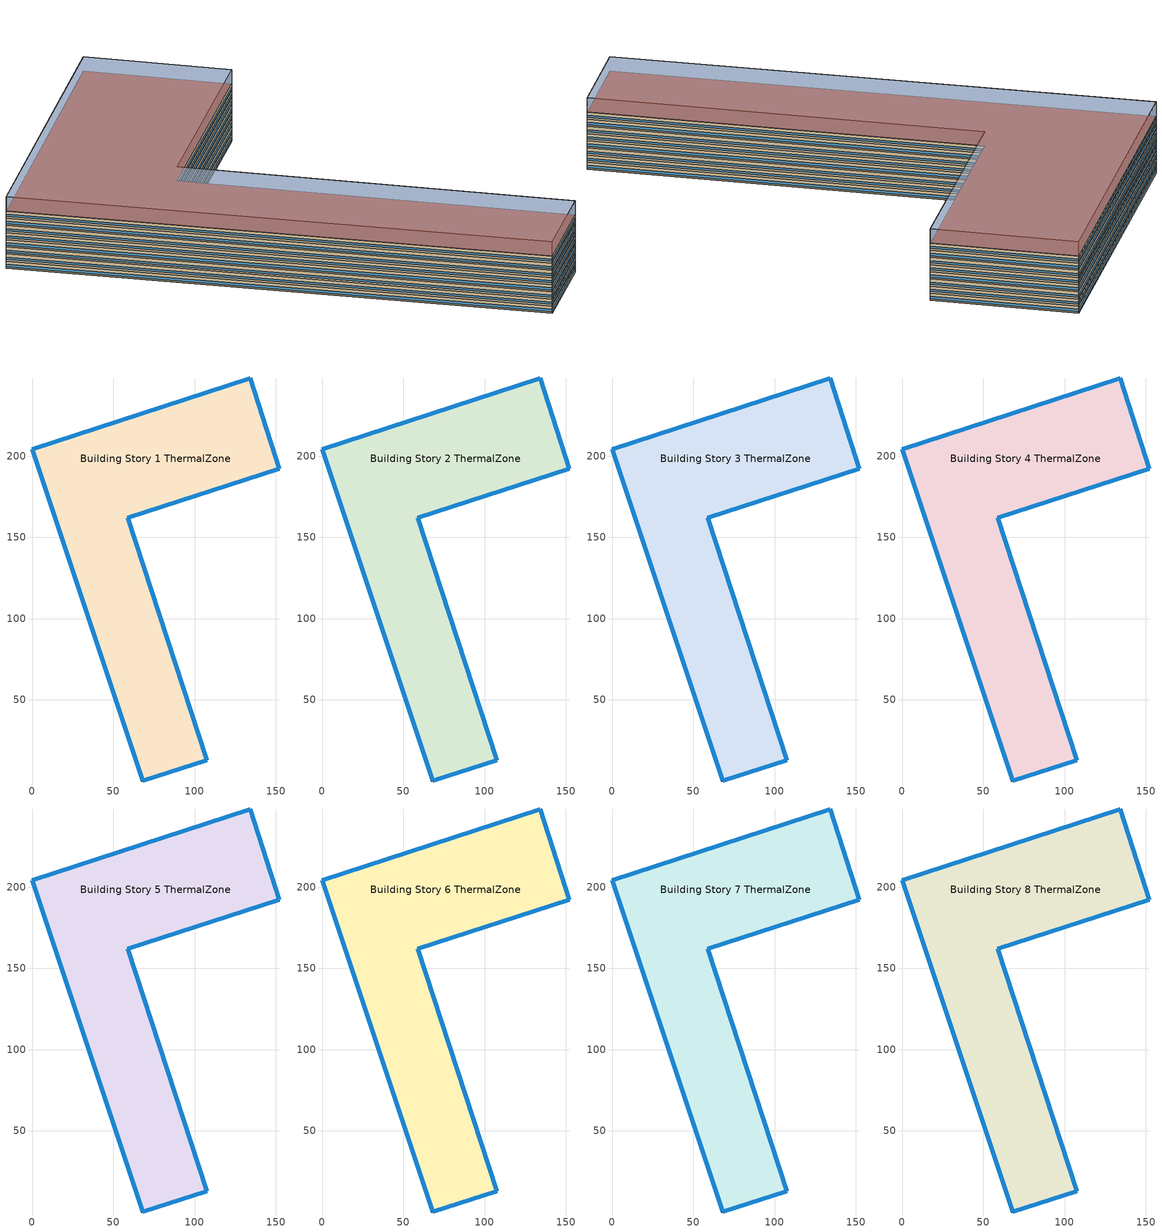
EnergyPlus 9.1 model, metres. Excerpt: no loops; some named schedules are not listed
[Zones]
Building Story 1 ThermalZone
 floor ground (Typical Insulated Carpeted 8in Slab Floor): 67.97,0 0,204.25 134.29,248.23 152.15,192.3 58.91,162.21 107.41,12.92 z0
 wall outside (Typical Insulated Exterior Mass Wall R-12.5): 0,204.25 67.97,0 107.41,12.92 58.91,162.21 152.15,192.3 134.29,248.23 0,204.25 z0:3
 window (U 0.48 SHGC 0.40 Dbl Ref-D Clr 6mm/13mm): 0.01,204.22 67.96,0.02 / 134.26,248.22 0.02,204.26 / 152.14,192.33 134.29,248.21 / 58.93,162.22 152.12,192.3 / 107.4,12.94 58.92,162.18 / 68,0.01 107.38,12.91 z0.76:1.66
 ceiling adiabatic (Typical IEAD Roof R-31.25): 107.41,12.92 58.91,162.21 152.15,192.3 134.29,248.23 0,204.25 67.97,0 z3
Building Story 2 ThermalZone
 floor adiabatic (LargeHotel Interior Floor): 67.97,0 0,204.25 134.29,248.23 152.15,192.3 58.91,162.21 107.41,12.92 z3
 wall outside (Typical Insulated Exterior Mass Wall R-12.5): 0,204.25 67.97,0 107.41,12.92 58.91,162.21 152.15,192.3 134.29,248.23 0,204.25 z3:6
 window (U 0.48 SHGC 0.40 Dbl Ref-D Clr 6mm/13mm): 0.01,204.22 67.96,0.02 / 134.26,248.22 0.02,204.26 / 152.14,192.33 134.29,248.21 / 58.93,162.22 152.12,192.3 / 107.4,12.94 58.92,162.18 / 68,0.01 107.38,12.91 z3.76:4.66
 ceiling adiabatic (Typical IEAD Roof R-31.25): 107.41,12.92 58.91,162.21 152.15,192.3 134.29,248.23 0,204.25 67.97,0 z6
Building Story 3 ThermalZone
 floor adiabatic (LargeHotel Interior Floor): 67.97,0 0,204.25 134.29,248.23 152.15,192.3 58.91,162.21 107.41,12.92 z6
 wall outside (Typical Insulated Exterior Mass Wall R-12.5): 0,204.25 67.97,0 107.41,12.92 58.91,162.21 152.15,192.3 134.29,248.23 0,204.25 z6:9
 window (U 0.48 SHGC 0.40 Dbl Ref-D Clr 6mm/13mm): 0.01,204.22 67.96,0.02 / 134.26,248.22 0.02,204.26 / 152.14,192.33 134.29,248.21 / 58.93,162.22 152.12,192.3 / 107.4,12.94 58.92,162.18 / 68,0.01 107.38,12.91 z6.76:7.66
 roof outside (Typical IEAD Roof R-31.25): 107.41,12.92 58.91,162.21 152.15,192.3 134.29,248.23 0,204.25 67.97,0 z9
Building Story 4 ThermalZone
 floor adiabatic (LargeHotel Interior Floor): 67.97,0 0,204.25 134.29,248.23 152.15,192.3 58.91,162.21 107.41,12.92 z9
 wall outside (Typical Insulated Exterior Mass Wall R-12.5): 0,204.25 67.97,0 107.41,12.92 58.91,162.21 152.15,192.3 134.29,248.23 0,204.25 z9:12
 window (U 0.48 SHGC 0.40 Dbl Ref-D Clr 6mm/13mm): 0.01,204.22 67.96,0.02 / 134.26,248.22 0.02,204.26 / 152.14,192.33 134.29,248.21 / 58.93,162.22 152.12,192.3 / 107.4,12.94 58.92,162.18 / 68,0.01 107.38,12.91 z9.76:10.66
 ceiling adiabatic (LargeHotel Interior Ceiling): 107.41,12.92 58.91,162.21 152.15,192.3 134.29,248.23 0,204.25 67.97,0 z12
Building Story 5 ThermalZone
 floor adiabatic (Typical Insulated Carpeted 8in Slab Floor): 67.97,0 0,204.25 134.29,248.23 152.15,192.3 58.91,162.21 107.41,12.92 z12
 wall outside (Typical Insulated Exterior Mass Wall R-12.5): 0,204.25 67.97,0 107.41,12.92 58.91,162.21 152.15,192.3 134.29,248.23 0,204.25 z12:15
 window (U 0.48 SHGC 0.40 Dbl Ref-D Clr 6mm/13mm): 0.01,204.22 67.96,0.02 / 134.26,248.22 0.02,204.26 / 152.14,192.33 134.29,248.21 / 58.93,162.22 152.12,192.3 / 107.4,12.94 58.92,162.18 / 68,0.01 107.38,12.91 z12.76:13.66
 ceiling adiabatic (Typical IEAD Roof R-31.25): 107.41,12.92 58.91,162.21 152.15,192.3 134.29,248.23 0,204.25 67.97,0 z15
Building Story 6 ThermalZone
 floor adiabatic (LargeHotel Interior Floor): 67.97,0 0,204.25 134.29,248.23 152.15,192.3 58.91,162.21 107.41,12.92 z15
 wall outside (Typical Insulated Exterior Mass Wall R-12.5): 0,204.25 67.97,0 107.41,12.92 58.91,162.21 152.15,192.3 134.29,248.23 0,204.25 z15:18
 window (U 0.48 SHGC 0.40 Dbl Ref-D Clr 6mm/13mm): 0.01,204.22 67.96,0.02 / 134.26,248.22 0.02,204.26 / 152.14,192.33 134.29,248.21 / 58.93,162.22 152.12,192.3 / 107.4,12.94 58.92,162.18 / 68,0.01 107.38,12.91 z15.76:16.66
 roof outside (Typical IEAD Roof R-31.25): 107.41,12.92 58.91,162.21 152.15,192.3 134.29,248.23 0,204.25 67.97,0 z18
Building Story 7 ThermalZone
 floor adiabatic (Typical Insulated Carpeted 8in Slab Floor): 67.97,0 0,204.25 134.29,248.23 152.15,192.3 58.91,162.21 107.41,12.92 z18
 wall outside (Typical Insulated Exterior Mass Wall R-12.5): 0,204.25 67.97,0 107.41,12.92 58.91,162.21 152.15,192.3 134.29,248.23 0,204.25 z18:21
 window (U 0.48 SHGC 0.40 Dbl Ref-D Clr 6mm/13mm): 0.01,204.22 67.96,0.02 / 134.26,248.22 0.02,204.26 / 152.14,192.33 134.29,248.21 / 58.93,162.22 152.12,192.3 / 107.4,12.94 58.92,162.18 / 68,0.01 107.38,12.91 z18.76:19.66
 ceiling adiabatic (Typical IEAD Roof R-31.25): 107.41,12.92 58.91,162.21 152.15,192.3 134.29,248.23 0,204.25 67.97,0 z21
Building Story 8 ThermalZone
 floor adiabatic (LargeHotel Interior Floor): 67.97,0 0,204.25 134.29,248.23 152.15,192.3 58.91,162.21 107.41,12.92 z21
 wall outside (Typical Insulated Exterior Mass Wall R-12.5): 0,204.25 67.97,0 107.41,12.92 58.91,162.21 152.15,192.3 134.29,248.23 0,204.25 z21:24
 window (U 0.48 SHGC 0.40 Dbl Ref-D Clr 6mm/13mm): 0.01,204.22 67.96,0.02 / 134.26,248.22 0.02,204.26 / 152.14,192.33 134.29,248.21 / 58.93,162.22 152.12,192.3 / 107.4,12.94 58.92,162.18 / 68,0.01 107.38,12.91 z21.76:22.66
 roof outside (Typical IEAD Roof R-31.25): 107.41,12.92 58.91,162.21 152.15,192.3 134.29,248.23 0,204.25 67.97,0 z24
shading: 152.15,192.3 134.29,248.23 / 134.29,248.23 0,204.25 / 0,204.25 67.97,0 / 67.97,0 107.41,12.92 / 107.41,12.92 58.91,162.21 / 58.91,162.21 152.15,192.3 z0:3; 0,204.25 67.97,0 / 67.97,0 107.41,12.92 / 107.41,12.92 58.91,162.21 / 58.91,162.21 152.15,192.3 / 152.15,192.3 134.29,248.23 / 134.29,248.23 0,204.25 z0:18; 134.29,248.23 0,204.25 / 152.15,192.3 134.29,248.23 / 58.91,162.21 152.15,192.3 / 67.97,0 107.41,12.92 / 107.41,12.92 58.91,162.21 / 0,204.25 67.97,0 / 67.97,0 107.41,12.92 / 107.41,12.92 58.91,162.21 / 58.91,162.21 152.15,192.3 / 152.15,192.3 134.29,248.23 / 134.29,248.23 0,204.25 / 0,204.25 67.97,0 z0:9; 0,204.25 67.97,0 / 67.97,0 107.41,12.92 / 107.41,12.92 58.91,162.21 / 58.91,162.21 152.15,192.3 / 152.15,192.3 134.29,248.23 / 134.29,248.23 0,204.25 z0:30; 67.97,0 0,204.25 134.29,248.23 152.15,192.3 58.91,162.21 107.41,12.92 z0; 107.41,12.92 58.91,162.21 152.15,192.3 134.29,248.23 0,204.25 67.97,0 z3; 67.97,0 0,204.25 134.29,248.23 152.15,192.3 58.91,162.21 107.41,12.92 z0; 107.41,12.92 58.91,162.21 152.15,192.3 134.29,248.23 0,204.25 67.97,0 z18; 67.97,0 0,204.25 134.29,248.23 152.15,192.3 58.91,162.21 107.41,12.92 z0; 107.41,12.92 58.91,162.21 152.15,192.3 134.29,248.23 0,204.25 67.97,0 z9; 67.97,0 0,204.25 134.29,248.23 152.15,192.3 58.91,162.21 107.41,12.92 z0; 107.41,12.92 58.91,162.21 152.15,192.3 134.29,248.23 0,204.25 67.97,0 z9; 67.97,0 0,204.25 134.29,248.23 152.15,192.3 58.91,162.21 107.41,12.92 z0; 107.41,12.92 58.91,162.21 152.15,192.3 134.29,248.23 0,204.25 67.97,0 z30
[Building]
Mixed use 2: Terrain=City
[Site:Location]
Buffalo Niagara Intl Ap_NY_USA: Latitude {deg}=42.8177; Longitude {deg}=-78.8525; Time Zone {hr}=-5; Elevation {m}=215
[Site:GroundTemperature:BuildingSurface]
20.14, 20.06, 20.11, 20.22, 20.33, 20.46, 20.58, 20.63, 20.64, 20.54, 20.44, 20.26
[Site:WaterMainsTemperature]
Calculation Method=Correlation; Annual Average Outdoor Air Temperature {C}=8.96667; Maximum Difference In Monthly Average Outdoor Air Temperatures {deltaC}=26.2
[SizingPeriod:DesignDay] Day of Month=21; Dry-Bulb Temperature Range Modifier Type=DefaultMultipliers; Humidity Condition Type=Wetbulb; Barometric Pressure {Pa}=98769; Rain Indicator=No; Snow Indicator=No; Daylight Saving Time Indicator=No
Name | Month | Day Type | Maximum Dry-Bulb Temperature {C} | Daily Dry-Bulb Temperature Range {deltaC} | Wetbulb or DewPoint at Maximum Dry-Bulb {C} | Wind Speed {m/s} | Wind Direction {deg} | Solar Model Indicator | ASHRAE Clear Sky Optical Depth for Beam Irradiance (taub) | ASHRAE Clear Sky Optical Depth for Diffuse Irradiance (taud) | Sky Clearness
Buffalo Niagara Intl Ap Ann Clg .4% Condns DB=>MWB 1 | 7 | SummerDesignDay | 30.3 | 9.3 | 21.8 | 5.7 | 240 | ASHRAETau | 0.462 | 2.001
Buffalo Niagara Intl Ap Ann Clg .4% Condns WB=>MDB 1 | 7 | SummerDesignDay | 27.8 | 9.3 | 23.8 | 5.7 | 240 | ASHRAETau | 0.462 | 2.001
Buffalo Niagara Intl Ap Ann Htg 99.6% Condns DB 1 | 1 | WinterDesignDay | -16.3 | 0 | -16.3 | 5.1 | 270 | ASHRAEClearSky |  |  | 0
[Material] Thermal Absorptance=0.9
Name | Roughness | Thickness {m} | Conductivity {W/m-K} | Density {kg/m3} | Specific Heat {J/kg-K} | Solar Absorptance | Visible Absorptance
1/2IN Gypsum | Smooth | 0.0127 | 0.16 | 784.9 | 830 | 0.4 | 0.4
100mm Normalweight concrete floor | MediumRough | 0.1016 | 2.31045 | 2322 | 832.557 | 0 | 0
1IN Stucco | Smooth | 0.0253 | 0.6918 | 1858 | 837 | 0.7 | 0.92
8 in. Normalweight Concrete Floor | MediumRough | 0.2032 | 2.31 | 2322 | 832 | 0.7 | 0.7
8IN CONCRETE HW RefBldg | Rough | 0.2032 | 1.311 | 2240 | 836.8 | 0.7 | 0.7
Metal Roof Surface | Smooth | 0.0008 | 45.28 | 7824 | 500 | 0.7 | 0.7
Roof Membrane | VeryRough | 0.0095 | 0.16 | 1121.29 | 1460 | 0.7 | 0.7
Std Wood 6inch 1; Std Wood 6inch 2 | MediumSmooth | 0.15 | 0.12 | 540 | 1210 | 0.7 | 0.7
[Material:NoMass] Roughness=Smooth; Thermal Absorptance=0.9; Solar Absorptance=0.7
Name | Thermal Resistance {m2-K/W} | Visible Absorptance
CP02 CARPET PAD; Typical Carpet Pad | 0.21648 | 0.8
Nonres_Floor_Insulation | 2.88292 | 0.7
Typical Insulation R-10.11 | 1.78074 | 0.7
Typical Insulation R-30.13 | 5.30668 | 0.7
[WindowMaterial:Gas]
AIR 13MM: Gas Type=Air; Thickness {m}=0.0127
[WindowMaterial:Glazing] Optical Data Type=SpectralAverage; Thickness {m}=0.006; Infrared Transmittance at Normal Incidence=0; Front Side Infrared Hemispherical Emissivity=0.84; Conductivity {W/m-K}=0.9; Dirt Correction Factor for Solar and Visible Transmittance=1; Solar Diffusing=No
Name | Solar Transmittance at Normal Incidence | Front Side Solar Reflectance at Normal Incidence | Back Side Solar Reflectance at Normal Incidence | Visible Transmittance at Normal Incidence | Front Side Visible Reflectance at Normal Incidence | Back Side Visible Reflectance at Normal Incidence | Back Side Infrared Hemispherical Emissivity
CLEAR 6MM | 0.775 | 0.071 | 0.071 | 0.881 | 0.08 | 0.08 | 0.84
REF D CLEAR 6MM | 0.429 | 0.308 | 0.379 | 0.334 | 0.453 | 0.505 | 0.82
[Construction]
InteriorFurnishings 1: Std Wood 6inch 1
InteriorFurnishings 2: Std Wood 6inch 2
LargeHotel Interior Ceiling: CP02 CARPET PAD, 100mm Normalweight concrete floor, Nonres_Floor_Insulation
LargeHotel Interior Floor: Nonres_Floor_Insulation, 100mm Normalweight concrete floor, CP02 CARPET PAD
Typical IEAD Roof R-31.25: Roof Membrane, Typical Insulation R-30.13, Metal Roof Surface
Typical Insulated Carpeted 8in Slab Floor: 8 in. Normalweight Concrete Floor, Typical Carpet Pad
Typical Insulated Exterior Mass Wall R-12.5: 1IN Stucco, 8IN CONCRETE HW RefBldg, Typical Insulation R-10.11, 1/2IN Gypsum
U 0.48 SHGC 0.40 Dbl Ref-D Clr 6mm/13mm: REF D CLEAR 6MM, AIR 13MM, CLEAR 6MM
[Zone]
Building Story 1 ThermalZone; Building Story 2 ThermalZone; Building Story 3 ThermalZone; Building Story 4 ThermalZone; Building Story 5 ThermalZone; Building Story 6 ThermalZone; Building Story 7 ThermalZone; Building Story 8 ThermalZone
[InternalMass]
Name | Construction | Zone | Surface Area {m2}
Building Story 1 Space Mass | InteriorFurnishings 2 | Building Story 1 ThermalZone | 29675.8
Building Story 2 Space Mass | InteriorFurnishings 2 | Building Story 2 ThermalZone | 29675.8
Building Story 3 Space Mass | InteriorFurnishings 2 | Building Story 3 ThermalZone | 29675.8
Building Story 4 Space Mass | InteriorFurnishings 2 | Building Story 4 ThermalZone | 29675.8
Building Story 5 Space Mass | InteriorFurnishings 2 | Building Story 5 ThermalZone | 29675.8
Building Story 6 Space Mass | InteriorFurnishings 2 | Building Story 6 ThermalZone | 29675.8
Building Story 7 Space Mass | InteriorFurnishings 2 | Building Story 7 ThermalZone | 29675.8
Building Story 8 Space Mass | InteriorFurnishings 2 | Building Story 8 ThermalZone | 29675.8
Building Story 1 Space Office WholeBuilding - Md Office A  - Story Ground Mass; Building Story 1 Space Office WholeBuilding - Md Office C  - Story Ground Mass | InteriorFurnishings 1 | Building Story 1 ThermalZone | 2143.52
Building Story 1 Space Office WholeBuilding - Md Office A end_a - Story Ground Mass; Building Story 1 Space Office WholeBuilding - Md Office A end_b - Story Ground Mass; Building Story 1 Space Office WholeBuilding - Md Office C end_a - Story Ground Mass; Building Story 1 Space Office WholeBuilding - Md Office C end_b - Story Ground Mass | InteriorFurnishings 1 | Building Story 1 ThermalZone | 41.7844
Building Story 1 Space Office WholeBuilding - Md Office B  - Story Ground Mass | InteriorFurnishings 1 | Building Story 1 ThermalZone | 24275.2
Building Story 1 Space Office WholeBuilding - Md Office B end_a - Story Ground Mass; Building Story 1 Space Office WholeBuilding - Md Office B end_b - Story Ground Mass | InteriorFurnishings 1 | Building Story 1 ThermalZone | 473.204
Building Story 2 Space Office WholeBuilding - Md Office A  - Story Mid Mass; Building Story 2 Space Office WholeBuilding - Md Office C  - Story Mid Mass | InteriorFurnishings 1 | Building Story 2 ThermalZone | 445.419
Building Story 2 Space Office WholeBuilding - Md Office B  - Story Mid Mass | InteriorFurnishings 1 | Building Story 2 ThermalZone | 5044.33
Building Story 2 Space StripMall Strip mall - type 1 A  - Story Mid Mass; Building Story 2 Space StripMall Strip mall - type 1 C  - Story Mid Mass | InteriorFurnishings 1 | Building Story 2 ThermalZone | 1071.76
Building Story 2 Space StripMall Strip mall - type 1 A end_a - Story Mid Mass; Building Story 2 Space StripMall Strip mall - type 1 C end_a - Story Mid Mass; Building Story 2 Space StripMall Strip mall - type 2 A end_b - Story Mid Mass; Building Story 2 Space StripMall Strip mall - type 2 C end_b - Story Mid Mass | InteriorFurnishings 1 | Building Story 2 ThermalZone | 41.7844
Building Story 2 Space StripMall Strip mall - type 1 B  - Story Mid Mass | InteriorFurnishings 1 | Building Story 2 ThermalZone | 12137.6
Building Story 2 Space StripMall Strip mall - type 1 B end_a - Story Mid Mass; Building Story 2 Space StripMall Strip mall - type 2 B end_b - Story Mid Mass | InteriorFurnishings 1 | Building Story 2 ThermalZone | 473.204
Building Story 2 Space StripMall Strip mall - type 2 A  - Story Mid Mass; Building Story 2 Space StripMall Strip mall - type 2 C  - Story Mid Mass | InteriorFurnishings 1 | Building Story 2 ThermalZone | 626.343
Building Story 2 Space StripMall Strip mall - type 2 B  - Story Mid Mass | InteriorFurnishings 1 | Building Story 2 ThermalZone | 7093.29
Building Story 8 Space StripMall Strip mall - type 2 A  - Story Mid2 Mass; Building Story 8 Space StripMall Strip mall - type 2 C  - Story Mid2 Mass | InteriorFurnishings 1 | Building Story 8 ThermalZone | 403.634
Building Story 8 Space StripMall Strip mall - type 2 A end_b - Story Mid2 Mass; Building Story 8 Space StripMall Strip mall - type 2 C end_b - Story Mid2 Mass; Building Story 8 Space StripMall Strip mall - type 3 A end_a - Story Mid2 Mass; Building Story 8 Space StripMall Strip mall - type 3 C end_a - Story Mid2 Mass | InteriorFurnishings 1 | Building Story 8 ThermalZone | 41.7844
Building Story 8 Space StripMall Strip mall - type 2 B  - Story Mid2 Mass | InteriorFurnishings 1 | Building Story 8 ThermalZone | 4571.12
Building Story 8 Space StripMall Strip mall - type 2 B end_b - Story Mid2 Mass; Building Story 8 Space StripMall Strip mall - type 3 B end_a - Story Mid2 Mass | InteriorFurnishings 1 | Building Story 8 ThermalZone | 473.204
Building Story 8 Space StripMall Strip mall - type 3 A  - Story Mid2 Mass; Building Story 8 Space StripMall Strip mall - type 3 C  - Story Mid2 Mass | InteriorFurnishings 1 | Building Story 8 ThermalZone | 1739.89
Building Story 8 Space StripMall Strip mall - type 3 B  - Story Mid2 Mass | InteriorFurnishings 1 | Building Story 8 ThermalZone | 19704.1
Building Story 5 Space FullServiceRestaurant Dining A  - Story Mid3 Mass; Building Story 5 Space FullServiceRestaurant Dining C  - Story Mid3 Mass | InteriorFurnishings 1 | Building Story 5 ThermalZone | 524.788
Building Story 5 Space FullServiceRestaurant Dining A end_b - Story Mid3 Mass; Building Story 5 Space FullServiceRestaurant Dining C end_b - Story Mid3 Mass; Building Story 5 Space FullServiceRestaurant Kitchen A end_a - Story Mid3 Mass; Building Story 5 Space FullServiceRestaurant Kitchen C end_a - Story Mid3 Mass | InteriorFurnishings 1 | Building Story 5 ThermalZone | 41.7844
Building Story 5 Space FullServiceRestaurant Dining B  - Story Mid3 Mass | InteriorFurnishings 1 | Building Story 5 ThermalZone | 5943.18
Building Story 5 Space FullServiceRestaurant Dining B end_b - Story Mid3 Mass; Building Story 5 Space FullServiceRestaurant Kitchen B end_a - Story Mid3 Mass | InteriorFurnishings 1 | Building Story 5 ThermalZone | 473.204
Building Story 5 Space FullServiceRestaurant Kitchen A  - Story Mid3 Mass; Building Story 5 Space FullServiceRestaurant Kitchen C  - Story Mid3 Mass | InteriorFurnishings 1 | Building Story 5 ThermalZone | 1173.32
Building Story 5 Space FullServiceRestaurant Kitchen B  - Story Mid3 Mass | InteriorFurnishings 1 | Building Story 5 ThermalZone | 13287.7
Building Story 5 Space StripMall Strip mall - type 3 A  - Story Mid3 Mass; Building Story 5 Space StripMall Strip mall - type 3 C  - Story Mid3 Mass | InteriorFurnishings 1 | Building Story 5 ThermalZone | 445.419
Building Story 5 Space StripMall Strip mall - type 3 B  - Story Mid3 Mass | InteriorFurnishings 1 | Building Story 5 ThermalZone | 5044.33
Building Story 3 Space FullServiceRestaurant Dining A  - Story Mid4 Mass; Building Story 3 Space FullServiceRestaurant Dining C  - Story Mid4 Mass | InteriorFurnishings 1 | Building Story 3 ThermalZone | 2143.52
Building Story 3 Space FullServiceRestaurant Dining A end_a - Story Mid4 Mass; Building Story 3 Space FullServiceRestaurant Dining A end_b - Story Mid4 Mass; Building Story 3 Space FullServiceRestaurant Dining C end_a - Story Mid4 Mass; Building Story 3 Space FullServiceRestaurant Dining C end_b - Story Mid4 Mass | InteriorFurnishings 1 | Building Story 3 ThermalZone | 41.7844
Building Story 3 Space FullServiceRestaurant Dining B  - Story Mid4 Mass | InteriorFurnishings 1 | Building Story 3 ThermalZone | 24275.2
Building Story 3 Space FullServiceRestaurant Dining B end_a - Story Mid4 Mass; Building Story 3 Space FullServiceRestaurant Dining B end_b - Story Mid4 Mass | InteriorFurnishings 1 | Building Story 3 ThermalZone | 473.204
Building Story 6 Space FullServiceRestaurant Dining A  - Story Mid5 Mass; Building Story 6 Space FullServiceRestaurant Dining C  - Story Mid5 Mass | InteriorFurnishings 1 | Building Story 6 ThermalZone | 403.634
Building Story 6 Space FullServiceRestaurant Dining A end_b - Story Mid5 Mass; Building Story 6 Space FullServiceRestaurant Dining C end_b - Story Mid5 Mass; Building Story 6 Space LargeHotel Lobby A end_a - Story Mid5 Mass; Building Story 6 Space LargeHotel Lobby C end_a - Story Mid5 Mass | InteriorFurnishings 1 | Building Story 6 ThermalZone | 41.7844
Building Story 6 Space FullServiceRestaurant Dining B  - Story Mid5 Mass | InteriorFurnishings 1 | Building Story 6 ThermalZone | 4571.12
Building Story 6 Space FullServiceRestaurant Dining B end_b - Story Mid5 Mass; Building Story 6 Space LargeHotel Lobby B end_a - Story Mid5 Mass | InteriorFurnishings 1 | Building Story 6 ThermalZone | 473.204
Building Story 6 Space LargeHotel Banquet A  - Story Mid5 Mass; Building Story 6 Space LargeHotel Banquet C  - Story Mid5 Mass | InteriorFurnishings 1 | Building Story 6 ThermalZone | 441.858
Building Story 6 Space LargeHotel Banquet B  - Story Mid5 Mass | InteriorFurnishings 1 | Building Story 6 ThermalZone | 5004
Building Story 6 Space LargeHotel Cafe A  - Story Mid5 Mass; Building Story 6 Space LargeHotel Cafe C  - Story Mid5 Mass | InteriorFurnishings 1 | Building Story 6 ThermalZone | 125.382
Building Story 6 Space LargeHotel Cafe B  - Story Mid5 Mass | InteriorFurnishings 1 | Building Story 6 ThermalZone | 1419.94
Building Story 6 Space LargeHotel Kitchen A  - Story Mid5 Mass; Building Story 6 Space LargeHotel Kitchen C  - Story Mid5 Mass | InteriorFurnishings 1 | Building Story 6 ThermalZone | 68.7334
Building Story 6 Space LargeHotel Kitchen B  - Story Mid5 Mass | InteriorFurnishings 1 | Building Story 6 ThermalZone | 778.4
Building Story 6 Space LargeHotel Laundry A  - Story Mid5 Mass; Building Story 6 Space LargeHotel Laundry C  - Story Mid5 Mass | InteriorFurnishings 1 | Building Story 6 ThermalZone | 52.1166
Building Story 6 Space LargeHotel Laundry B  - Story Mid5 Mass | InteriorFurnishings 1 | Building Story 6 ThermalZone | 590.216
Building Story 6 Space LargeHotel Lobby A  - Story Mid5 Mass; Building Story 6 Space LargeHotel Lobby C  - Story Mid5 Mass | InteriorFurnishings 1 | Building Story 6 ThermalZone | 782.154
Building Story 6 Space LargeHotel Lobby B  - Story Mid5 Mass | InteriorFurnishings 1 | Building Story 6 ThermalZone | 8857.82
Building Story 6 Space LargeHotel Mechanical A  - Story Mid5 Mass; Building Story 6 Space LargeHotel Mechanical C  - Story Mid5 Mass | InteriorFurnishings 1 | Building Story 6 ThermalZone | 109.52
Building Story 6 Space LargeHotel Mechanical B  - Story Mid5 Mass | InteriorFurnishings 1 | Building Story 6 ThermalZone | 1240.31
Building Story 6 Space LargeHotel Retail A  - Story Mid5 Mass; Building Story 6 Space LargeHotel Retail C  - Story Mid5 Mass | InteriorFurnishings 1 | Building Story 6 ThermalZone | 96.68
Building Story 6 Space LargeHotel Retail B  - Story Mid5 Mass | InteriorFurnishings 1 | Building Story 6 ThermalZone | 1094.89
Building Story 6 Space LargeHotel Storage A  - Story Mid5 Mass; Building Story 6 Space LargeHotel Storage C  - Story Mid5 Mass | InteriorFurnishings 1 | Building Story 6 ThermalZone | 63.4462
Building Story 6 Space LargeHotel Storage B  - Story Mid5 Mass | InteriorFurnishings 1 | Building Story 6 ThermalZone | 718.523
Building Story 4 Space LargeHotel Corridor B  - Story Mid6 Mass | InteriorFurnishings 1 | Building Story 4 ThermalZone | 8477.28
Building Story 4 Space LargeHotel Corridor B end_a - Story Mid6 Mass | InteriorFurnishings 1 | Building Story 4 ThermalZone | 165.648
Building Story 4 Space LargeHotel GuestRoom A  - Story Mid6 Mass; Building Story 4 Space LargeHotel GuestRoom C  - Story Mid6 Mass | InteriorFurnishings 1 | Building Story 4 ThermalZone | 10008.2
Building Story 4 Space LargeHotel GuestRoom A end_a - Story Mid6 Mass; Building Story 4 Space LargeHotel GuestRoom C end_a - Story Mid6 Mass | InteriorFurnishings 1 | Building Story 4 ThermalZone | 195.562
Building Story 4 Space LargeHotel Lobby A  - Story Mid6 Mass; Building Story 4 Space LargeHotel Lobby C  - Story Mid6 Mass | InteriorFurnishings 1 | Building Story 4 ThermalZone | 46.9373
Building Story 4 Space LargeHotel Lobby B  - Story Mid6 Mass | InteriorFurnishings 1 | Building Story 4 ThermalZone | 531.561
Building Story 7 Space LargeHotel Corridor B  - Story Top Mass | InteriorFurnishings 1 | Building Story 7 ThermalZone | 8497.7
Building Story 7 Space LargeHotel Corridor B end_a - Story Top Mass; Building Story 7 Space LargeHotel Corridor B end_b - Story Top Mass | InteriorFurnishings 1 | Building Story 7 ThermalZone | 165.648
Building Story 7 Space LargeHotel GuestRoom A  - Story Top Mass; Building Story 7 Space LargeHotel GuestRoom C  - Story Top Mass | InteriorFurnishings 1 | Building Story 7 ThermalZone | 10032.3
Building Story 7 Space LargeHotel GuestRoom A end_a - Story Top Mass; Building Story 7 Space LargeHotel GuestRoom A end_b - Story Top Mass; Building Story 7 Space LargeHotel GuestRoom C end_a - Story Top Mass; Building Story 7 Space LargeHotel GuestRoom C end_b - Story Top Mass | InteriorFurnishings 1 | Building Story 7 ThermalZone | 195.562
[Daylighting:Controls] Lighting Control Type=Stepped; Minimum Input Power Fraction for Continuous or ContinuousOff Dimming Control=0.3; Minimum Light Output Fraction for Continuous or ContinuousOff Dimming Control=0.2; Number of Stepped Control Steps=3; Probability Lighting will be Reset When Needed in Manual Stepped Control=1; Glare Calculation Azimuth Angle of View Direction Clockwise from Zone y-Axis {deg}=-0; Maximum Allowable Discomfort Glare Index=22
Name | Zone | Glare Calculation Daylighting Reference Point | Daylighting Reference Point Name 1 | Fraction of Zone Controlled by Reference Point 1 | Illuminance Setpoint at Reference Point 1 {lux} | Daylighting Reference Point Name 2 | Fraction of Zone Controlled by Reference Point 2 | Illuminance Setpoint at Reference Point 2 {lux}
Building Story 1 ThermalZone DaylightingControls | Building Story 1 ThermalZone | Building Story 1 Space Daylt Sensor 1 | Building Story 1 Space Daylt Sensor 1 | 0.054 | 375 | Building Story 1 Space Daylt Sensor 2 | 0.374 | 375
Building Story 3 ThermalZone DaylightingControls | Building Story 3 ThermalZone | Building Story 3 Space Daylt Sensor 1 | Building Story 3 Space Daylt Sensor 1 | 0.079 | 300 | Building Story 3 Space Daylt Sensor 2 | 0.92 | 300
Building Story 4 ThermalZone DaylightingControls | Building Story 4 ThermalZone | Building Story 4 Space Daylt Sensor 1 | Building Story 4 Space Daylt Sensor 1 | 0.079 | 375 | Building Story 4 Space Daylt Sensor 2 | 0.92 | 375
Building Story 5 ThermalZone DaylightingControls | Building Story 5 ThermalZone | Building Story 5 Space Daylt Sensor 1 | Building Story 5 Space Daylt Sensor 1 | 0.079 | 375 | Building Story 5 Space Daylt Sensor 2 | 0.92 | 375
Building Story 6 ThermalZone DaylightingControls | Building Story 6 ThermalZone | Building Story 6 Space Daylt Sensor 1 | Building Story 6 Space Daylt Sensor 1 | 0.079 | 300 | Building Story 6 Space Daylt Sensor 2 | 0.186 | 300
Building Story 7 ThermalZone DaylightingControls | Building Story 7 ThermalZone | Building Story 7 Space Daylt Sensor 1 | Building Story 7 Space Daylt Sensor 1 | 0.079 | 375 | Building Story 7 Space Daylt Sensor 2 | 0.92 | 375
[AvailabilityManager:NightCycle] Applicability Schedule=Always On Discrete; Control Type=CycleOnAny; Thermostat Tolerance {deltaC}=1; Cycling Run Time Control Type=FixedRunTime; Cycling Run Time {s}=1800
Name | Fan Schedule
Availability Manager Night Cycle 1 | 1 Zone VAV Occ Sch
Availability Manager Night Cycle 2 | 1 Zone VAV 1 Occ Sch
Availability Manager Night Cycle 3 | 1 Zone VAV 2 Occ Sch
Availability Manager Night Cycle 4 | 1 Zone VAV 3 Occ Sch
Availability Manager Night Cycle 5 | 1 Zone VAV 4 Occ Sch
Availability Manager Night Cycle 6 | 1 Zone VAV 5 Occ Sch
[AvailabilityManager:Scheduled] Schedule=Always On Discrete
1 Zone VAV OA System Availability Manager; 1 Zone VAV 1 OA System Availability Manager; 1 Zone VAV 2 OA System Availability Manager; 1 Zone VAV 3 OA System Availability Manager; 1 Zone VAV 4 OA System Availability Manager; 1 Zone VAV 5 OA System Availability Manager
[Exterior:Lights] Control Option=AstronomicalClock
Name | Schedule | Design Level {W}
Building Facades | Schedule Ruleset 1 | 2998.11
Entry Canopies | Schedule Ruleset 2 | 648
Main Entries | Schedule Ruleset 2 | 575.2728
Other Doors | Schedule Ruleset 2 | 4659.07
Parking Areas and Drives | Schedule Ruleset 2 | 252870
[EnergyManagementSystem:Sensor] Output:Variable or Output:Meter Index Key=Environment
Name | Output:Variable or Output:Meter
Mains_Water_Temp_Sen; Mains_Water_Temp_Sen_1 | Site Mains Water Temperature
OAT; OAT_1; OAT_2; OAT_3; OAT_4; OAT_5 | Site Outdoor Air Drybulb Temperature
[EnergyManagementSystem:Actuator] Actuated Component Control Type=Schedule Value
Name | Actuated Component Unique | Actuated Component Type
Mains_Water_Temp_Act | Mains Water Temperature | Schedule:Constant
Mains_Water_Temp_Act_1 | Mains Water Temperature 1 | Schedule:Constant
SYS1ZoneVAV1ClgSch0 | RetailStripmall Type3_CLGSETP_SCH_NO_OPTIMUM | Schedule:Year
SYS1ZoneVAV1HtgSch0 | RetailStripmall Type3_HTGSETP_SCH_NO_OPTIMUM | Schedule:Year
SYS1ZoneVAV2ClgSch0 | OfficeMedium CLGSETP_SCH_YES_OPTIMUM | Schedule:Year
SYS1ZoneVAV2HtgSch0 | OfficeMedium HTGSETP_SCH_YES_OPTIMUM | Schedule:Year
SYS1ZoneVAV3ClgSch0 | RestaurantSitDown CLGSETP_SCH_NO_OPTIMUM | Schedule:Year
SYS1ZoneVAV3HtgSch0 | RestaurantSitDown HTGSETP_SCH_NO_OPTIMUM | Schedule:Year
SYS1ZoneVAV4ClgSch0 | RestaurantSitDown CLGSETP_KITCHEN_SCH_NO_OPTIMUM | Schedule:Year
SYS1ZoneVAV4HtgSch0 | RestaurantSitDown HTGSETP_KITCHEN_SCH_NO_OPTIMUM | Schedule:Year
SYS1ZoneVAV5ClgSch0 | HotelLarge CLGSETP_SCH | Schedule:Year
SYS1ZoneVAV5HtgSch0 | HotelLarge HTGSETP_SCH | Schedule:Year
SYS1ZoneVAVClgSch0 | RetailStripmall Type1_CLGSETP_SCH_NO_OPTIMUM | Schedule:Year
SYS1ZoneVAVHtgSch0 | RetailStripmall Type1_HTGSETP_SCH_NO_OPTIMUM | Schedule:Year
[EnergyManagementSystem:Program]
Mains_Water_Prg: SET Mains_Water_Temp_Act = Mains_Water_Temp_Sen
Mains_Water_Prg_1: SET Mains_Water_Temp_Act_1 = Mains_Water_Temp_Sen_1
SYS1ZoneVAV1OptimumStartProg0: IF DaylightSavings==0 && DayOfWeek>1 && Hour==5 && OAT_1<23.9 && OAT_1>1.7; SET SYS1ZoneVAV1ClgSch0 = 29.4; SET SYS1ZoneVAV1HtgSch0 = 15.6; ELSEIF DaylightSavings==0 && DayOfWeek==1 && Hour==7 && OAT_1<23.9 && OAT_1>1.7; SET SYS1ZoneVAV1ClgSch0 = 29.4; SET SYS1ZoneVAV1HtgSch0 = 15.6; ELSEIF DaylightSavings==1 && DayOfWeek>1 && Hour==4 && OAT_1<23.9 && OAT_1>1.7; SET SYS1ZoneVAV1ClgSch0 = 29.4; SET SYS1ZoneVAV1HtgSch0 = 15.6; ELSEIF DaylightSavings==1 && DayOfWeek==1 && Hour==6 && OAT_1<23.9 && OAT_1>1.7; SET SYS1ZoneVAV1ClgSch0 = 29.4; SET SYS1ZoneVAV1HtgSch0 = 15.6; ELSE; SET SYS1ZoneVAV1ClgSch0 = NULL; SET SYS1ZoneVAV1HtgSch0 = NULL; ENDIF
SYS1ZoneVAV2OptimumStartProg0: IF DaylightSavings==0 && DayOfWeek>1 && Hour==5 && OAT_2<23.9 && OAT_2>1.7; SET SYS1ZoneVAV2ClgSch0 = 29.4; SET SYS1ZoneVAV2HtgSch0 = 15.6; ELSEIF DaylightSavings==0 && DayOfWeek==1 && Hour==7 && OAT_2<23.9 && OAT_2>1.7; SET SYS1ZoneVAV2ClgSch0 = 29.4; SET SYS1ZoneVAV2HtgSch0 = 15.6; ELSEIF DaylightSavings==1 && DayOfWeek>1 && Hour==4 && OAT_2<23.9 && OAT_2>1.7; SET SYS1ZoneVAV2ClgSch0 = 29.4; SET SYS1ZoneVAV2HtgSch0 = 15.6; ELSEIF DaylightSavings==1 && DayOfWeek==1 && Hour==6 && OAT_2<23.9 && OAT_2>1.7; SET SYS1ZoneVAV2ClgSch0 = 29.4; SET SYS1ZoneVAV2HtgSch0 = 15.6; ELSE; SET SYS1ZoneVAV2ClgSch0 = NULL; SET SYS1ZoneVAV2HtgSch0 = NULL; ENDIF
SYS1ZoneVAV3OptimumStartProg0: IF DaylightSavings==0 && DayOfWeek>1 && Hour==5 && OAT_3<23.9 && OAT_3>1.7; SET SYS1ZoneVAV3ClgSch0 = 29.4; SET SYS1ZoneVAV3HtgSch0 = 15.6; ELSEIF DaylightSavings==0 && DayOfWeek==1 && Hour==7 && OAT_3<23.9 && OAT_3>1.7; SET SYS1ZoneVAV3ClgSch0 = 29.4; SET SYS1ZoneVAV3HtgSch0 = 15.6; ELSEIF DaylightSavings==1 && DayOfWeek>1 && Hour==4 && OAT_3<23.9 && OAT_3>1.7; SET SYS1ZoneVAV3ClgSch0 = 29.4; SET SYS1ZoneVAV3HtgSch0 = 15.6; ELSEIF DaylightSavings==1 && DayOfWeek==1 && Hour==6 && OAT_3<23.9 && OAT_3>1.7; SET SYS1ZoneVAV3ClgSch0 = 29.4; SET SYS1ZoneVAV3HtgSch0 = 15.6; ELSE; SET SYS1ZoneVAV3ClgSch0 = NULL; SET SYS1ZoneVAV3HtgSch0 = NULL; ENDIF
SYS1ZoneVAV4OptimumStartProg0: IF DaylightSavings==0 && DayOfWeek>1 && Hour==5 && OAT_4<23.9 && OAT_4>1.7; SET SYS1ZoneVAV4ClgSch0 = 29.4; SET SYS1ZoneVAV4HtgSch0 = 15.6; ELSEIF DaylightSavings==0 && DayOfWeek==1 && Hour==7 && OAT_4<23.9 && OAT_4>1.7; SET SYS1ZoneVAV4ClgSch0 = 29.4; SET SYS1ZoneVAV4HtgSch0 = 15.6; ELSEIF DaylightSavings==1 && DayOfWeek>1 && Hour==4 && OAT_4<23.9 && OAT_4>1.7; SET SYS1ZoneVAV4ClgSch0 = 29.4; SET SYS1ZoneVAV4HtgSch0 = 15.6; ELSEIF DaylightSavings==1 && DayOfWeek==1 && Hour==6 && OAT_4<23.9 && OAT_4>1.7; SET SYS1ZoneVAV4ClgSch0 = 29.4; SET SYS1ZoneVAV4HtgSch0 = 15.6; ELSE; SET SYS1ZoneVAV4ClgSch0 = NULL; SET SYS1ZoneVAV4HtgSch0 = NULL; ENDIF
SYS1ZoneVAV5OptimumStartProg0: IF DaylightSavings==0 && DayOfWeek>1 && Hour==5 && OAT_5<23.9 && OAT_5>1.7; SET SYS1ZoneVAV5ClgSch0 = 29.4; SET SYS1ZoneVAV5HtgSch0 = 15.6; ELSEIF DaylightSavings==0 && DayOfWeek==1 && Hour==7 && OAT_5<23.9 && OAT_5>1.7; SET SYS1ZoneVAV5ClgSch0 = 29.4; SET SYS1ZoneVAV5HtgSch0 = 15.6; ELSEIF DaylightSavings==1 && DayOfWeek>1 && Hour==4 && OAT_5<23.9 && OAT_5>1.7; SET SYS1ZoneVAV5ClgSch0 = 29.4; SET SYS1ZoneVAV5HtgSch0 = 15.6; ELSEIF DaylightSavings==1 && DayOfWeek==1 && Hour==6 && OAT_5<23.9 && OAT_5>1.7; SET SYS1ZoneVAV5ClgSch0 = 29.4; SET SYS1ZoneVAV5HtgSch0 = 15.6; ELSE; SET SYS1ZoneVAV5ClgSch0 = NULL; SET SYS1ZoneVAV5HtgSch0 = NULL; ENDIF
SYS1ZoneVAVOptimumStartProg0: IF DaylightSavings==0 && DayOfWeek>1 && Hour==5 && OAT<23.9 && OAT>1.7; SET SYS1ZoneVAVClgSch0 = 29.4; SET SYS1ZoneVAVHtgSch0 = 15.6; ELSEIF DaylightSavings==0 && DayOfWeek==1 && Hour==7 && OAT<23.9 && OAT>1.7; SET SYS1ZoneVAVClgSch0 = 29.4; SET SYS1ZoneVAVHtgSch0 = 15.6; ELSEIF DaylightSavings==1 && DayOfWeek>1 && Hour==4 && OAT<23.9 && OAT>1.7; SET SYS1ZoneVAVClgSch0 = 29.4; SET SYS1ZoneVAVHtgSch0 = 15.6; ELSEIF DaylightSavings==1 && DayOfWeek==1 && Hour==6 && OAT<23.9 && OAT>1.7; SET SYS1ZoneVAVClgSch0 = 29.4; SET SYS1ZoneVAVHtgSch0 = 15.6; ELSE; SET SYS1ZoneVAVClgSch0 = NULL; SET SYS1ZoneVAVHtgSch0 = NULL; ENDIF
[EnergyManagementSystem:ProgramCallingManager]
Mains_Water_Prg_Mgr: BeginTimestepBeforePredictor; Mains_Water_Prg
Mains_Water_Prg_Mgr 1: BeginTimestepBeforePredictor; Mains_Water_Prg_1
SYS1ZoneVAV1OptimumStartCallingManager0: BeginTimestepBeforePredictor; SYS1ZoneVAV1OptimumStartProg0
SYS1ZoneVAV2OptimumStartCallingManager0: BeginTimestepBeforePredictor; SYS1ZoneVAV2OptimumStartProg0
SYS1ZoneVAV3OptimumStartCallingManager0: BeginTimestepBeforePredictor; SYS1ZoneVAV3OptimumStartProg0
SYS1ZoneVAV4OptimumStartCallingManager0: BeginTimestepBeforePredictor; SYS1ZoneVAV4OptimumStartProg0
SYS1ZoneVAV5OptimumStartCallingManager0: BeginTimestepBeforePredictor; SYS1ZoneVAV5OptimumStartProg0
SYS1ZoneVAVOptimumStartCallingManager0: BeginTimestepBeforePredictor; SYS1ZoneVAVOptimumStartProg0
[Schedule:Day:Interval]
Schedule Day 81: No, 06:00, 0, 24:00, 1
Schedule Day 82: No, 06:00, 0.7, 24:00, 1
[Schedule:Week:Daily]
OfficeMedium CLGSETP_SCH_YES_OPTIMUM Week Rule - Jan1-Jan5: OfficeMedium CLGSETP_SCH_YES_OPTIMUM Default, OfficeMedium CLGSETP_SCH_YES_OPTIMUM Default, OfficeMedium CLGSETP_SCH_YES_OPTIMUM Wkdy Day, OfficeMedium CLGSETP_SCH_YES_OPTIMUM Wkdy Day, OfficeMedium CLGSETP_SCH_YES_OPTIMUM Wkdy Day, OfficeMedium CLGSETP_SCH_YES_OPTIMUM Wkdy Day, OfficeMedium CLGSETP_SCH_YES_OPTIMUM Sat Day, OfficeMedium CLGSETP_SCH_YES_OPTIMUM Default, OfficeMedium CLGSETP_SCH_YES_OPTIMUM Summer Design Day, OfficeMedium CLGSETP_SCH_YES_OPTIMUM Winter Design Day, OfficeMedium CLGSETP_SCH_YES_OPTIMUM Default, OfficeMedium CLGSETP_SCH_YES_OPTIMUM Default
OfficeMedium CLGSETP_SCH_YES_OPTIMUM Week Rule - Jan6-Dec31: OfficeMedium CLGSETP_SCH_YES_OPTIMUM Default, OfficeMedium CLGSETP_SCH_YES_OPTIMUM Wkdy Day, OfficeMedium CLGSETP_SCH_YES_OPTIMUM Wkdy Day, OfficeMedium CLGSETP_SCH_YES_OPTIMUM Wkdy Day, OfficeMedium CLGSETP_SCH_YES_OPTIMUM Wkdy Day, OfficeMedium CLGSETP_SCH_YES_OPTIMUM Wkdy Day, OfficeMedium CLGSETP_SCH_YES_OPTIMUM Sat Day, OfficeMedium CLGSETP_SCH_YES_OPTIMUM Default, OfficeMedium CLGSETP_SCH_YES_OPTIMUM Summer Design Day, OfficeMedium CLGSETP_SCH_YES_OPTIMUM Winter Design Day, OfficeMedium CLGSETP_SCH_YES_OPTIMUM Default, OfficeMedium CLGSETP_SCH_YES_OPTIMUM Default
1 Zone VAV 2 Occ Sch Week Rule - Jan1-Jan5: 1 Zone VAV 2 Occ Sch Default, 1 Zone VAV 2 Occ Sch Default, 1 Zone VAV 2 Occ Sch Default, 1 Zone VAV 2 Occ Sch Default, 1 Zone VAV 2 Occ Sch Default, 1 Zone VAV 2 Occ Sch Default, 1 Zone VAV 2 Occ Sch Saturday, 1 Zone VAV 2 Occ Sch Default, 1 Zone VAV 2 Occ Sch Summer Design Day, 1 Zone VAV 2 Occ Sch Winter Design Day, 1 Zone VAV 2 Occ Sch Default, 1 Zone VAV 2 Occ Sch Default
1 Zone VAV 2 Occ Sch Week Rule - Jan6-Dec31: 1 Zone VAV 2 Occ Sch Sunday, 1 Zone VAV 2 Occ Sch Default, 1 Zone VAV 2 Occ Sch Default, 1 Zone VAV 2 Occ Sch Default, 1 Zone VAV 2 Occ Sch Default, 1 Zone VAV 2 Occ Sch Default, 1 Zone VAV 2 Occ Sch Saturday, 1 Zone VAV 2 Occ Sch Default, 1 Zone VAV 2 Occ Sch Summer Design Day, 1 Zone VAV 2 Occ Sch Winter Design Day, 1 Zone VAV 2 Occ Sch Default, 1 Zone VAV 2 Occ Sch Default
1 Zone VAV Occ Sch Week Rule - Jan1-Jan5: 1 Zone VAV Occ Sch Default, 1 Zone VAV Occ Sch Default, 1 Zone VAV Occ Sch Default, 1 Zone VAV Occ Sch Default, 1 Zone VAV Occ Sch Default, 1 Zone VAV Occ Sch Friday, 1 Zone VAV Occ Sch Saturday, 1 Zone VAV Occ Sch Default, 1 Zone VAV Occ Sch Summer Design Day, 1 Zone VAV Occ Sch Winter Design Day, 1 Zone VAV Occ Sch Default, 1 Zone VAV Occ Sch Default
1 Zone VAV Occ Sch Week Rule - Jan6-Dec31: 1 Zone VAV Occ Sch Sunday, 1 Zone VAV Occ Sch Default, 1 Zone VAV Occ Sch Default, 1 Zone VAV Occ Sch Default, 1 Zone VAV Occ Sch Default, 1 Zone VAV Occ Sch Friday, 1 Zone VAV Occ Sch Saturday, 1 Zone VAV Occ Sch Default, 1 Zone VAV Occ Sch Summer Design Day, 1 Zone VAV Occ Sch Winter Design Day, 1 Zone VAV Occ Sch Default, 1 Zone VAV Occ Sch Default
1 Zone VAV 3 Occ Sch Week Rule - Jan1-Dec31: 1 Zone VAV 3 Occ Sch Default, 1 Zone VAV 3 Occ Sch Default, 1 Zone VAV 3 Occ Sch Default, 1 Zone VAV 3 Occ Sch Default, 1 Zone VAV 3 Occ Sch Default, 1 Zone VAV 3 Occ Sch Default, 1 Zone VAV 3 Occ Sch Default, 1 Zone VAV 3 Occ Sch Default, 1 Zone VAV 3 Occ Sch Summer Design Day, 1 Zone VAV 3 Occ Sch Winter Design Day, 1 Zone VAV 3 Occ Sch Default, 1 Zone VAV 3 Occ Sch Default
1 Zone VAV 4 Occ Sch Week Rule - Jan1-Dec31: 1 Zone VAV 4 Occ Sch Default, 1 Zone VAV 4 Occ Sch Default, 1 Zone VAV 4 Occ Sch Default, 1 Zone VAV 4 Occ Sch Default, 1 Zone VAV 4 Occ Sch Default, 1 Zone VAV 4 Occ Sch Default, 1 Zone VAV 4 Occ Sch Default, 1 Zone VAV 4 Occ Sch Default, 1 Zone VAV 4 Occ Sch Summer Design Day, 1 Zone VAV 4 Occ Sch Winter Design Day, 1 Zone VAV 4 Occ Sch Default, 1 Zone VAV 4 Occ Sch Default
1 Zone VAV 5 Occ Sch Week Rule - Jan1-Dec31: 1 Zone VAV 5 Occ Sch Default, 1 Zone VAV 5 Occ Sch Default, 1 Zone VAV 5 Occ Sch Default, 1 Zone VAV 5 Occ Sch Default, 1 Zone VAV 5 Occ Sch Default, 1 Zone VAV 5 Occ Sch Default, 1 Zone VAV 5 Occ Sch Default, 1 Zone VAV 5 Occ Sch Default, 1 Zone VAV 5 Occ Sch Summer Design Day, 1 Zone VAV 5 Occ Sch Winter Design Day, 1 Zone VAV 5 Occ Sch Default, 1 Zone VAV 5 Occ Sch Default
RetailStripmall Type3_HTGSETP_SCH_NO_OPTIMUM Week Rule - Jan1-Jan5: RetailStripmall Type3_HTGSETP_SCH_NO_OPTIMUM Default, RetailStripmall Type3_HTGSETP_SCH_NO_OPTIMUM Default, RetailStripmall Type3_HTGSETP_SCH_NO_OPTIMUM Wkdy Day, RetailStripmall Type3_HTGSETP_SCH_NO_OPTIMUM Wkdy Day, RetailStripmall Type3_HTGSETP_SCH_NO_OPTIMUM Wkdy Day, RetailStripmall Type3_HTGSETP_SCH_NO_OPTIMUM Wkdy Day, RetailStripmall Type3_HTGSETP_SCH_NO_OPTIMUM Sat Day, RetailStripmall Type3_HTGSETP_SCH_NO_OPTIMUM Default, RetailStripmall Type3_HTGSETP_SCH_NO_OPTIMUM Summer Design Day, RetailStripmall Type3_HTGSETP_SCH_NO_OPTIMUM Winter Design Day, RetailStripmall Type3_HTGSETP_SCH_NO_OPTIMUM Default, RetailStripmall Type3_HTGSETP_SCH_NO_OPTIMUM Default
RetailStripmall Type3_HTGSETP_SCH_NO_OPTIMUM Week Rule - Jan6-Dec31: RetailStripmall Type3_HTGSETP_SCH_NO_OPTIMUM Default, RetailStripmall Type3_HTGSETP_SCH_NO_OPTIMUM Wkdy Day, RetailStripmall Type3_HTGSETP_SCH_NO_OPTIMUM Wkdy Day, RetailStripmall Type3_HTGSETP_SCH_NO_OPTIMUM Wkdy Day, RetailStripmall Type3_HTGSETP_SCH_NO_OPTIMUM Wkdy Day, RetailStripmall Type3_HTGSETP_SCH_NO_OPTIMUM Wkdy Day, RetailStripmall Type3_HTGSETP_SCH_NO_OPTIMUM Sat Day, RetailStripmall Type3_HTGSETP_SCH_NO_OPTIMUM Default, RetailStripmall Type3_HTGSETP_SCH_NO_OPTIMUM Summer Design Day, RetailStripmall Type3_HTGSETP_SCH_NO_OPTIMUM Winter Design Day, RetailStripmall Type3_HTGSETP_SCH_NO_OPTIMUM Default, RetailStripmall Type3_HTGSETP_SCH_NO_OPTIMUM Default
RetailStripmall Type3_CLGSETP_SCH_NO_OPTIMUM Week Rule - Jan1-Jan5: RetailStripmall Type3_CLGSETP_SCH_NO_OPTIMUM Default, RetailStripmall Type3_CLGSETP_SCH_NO_OPTIMUM Default, RetailStripmall Type3_CLGSETP_SCH_NO_OPTIMUM Wkdy Day, RetailStripmall Type3_CLGSETP_SCH_NO_OPTIMUM Wkdy Day, RetailStripmall Type3_CLGSETP_SCH_NO_OPTIMUM Wkdy Day, RetailStripmall Type3_CLGSETP_SCH_NO_OPTIMUM Wkdy Day, RetailStripmall Type3_CLGSETP_SCH_NO_OPTIMUM Sat Day, RetailStripmall Type3_CLGSETP_SCH_NO_OPTIMUM Default, RetailStripmall Type3_CLGSETP_SCH_NO_OPTIMUM Summer Design Day, RetailStripmall Type3_CLGSETP_SCH_NO_OPTIMUM Winter Design Day, RetailStripmall Type3_CLGSETP_SCH_NO_OPTIMUM Default, RetailStripmall Type3_CLGSETP_SCH_NO_OPTIMUM Default
RetailStripmall Type3_CLGSETP_SCH_NO_OPTIMUM Week Rule - Jan6-Dec31: RetailStripmall Type3_CLGSETP_SCH_NO_OPTIMUM Default, RetailStripmall Type3_CLGSETP_SCH_NO_OPTIMUM Wkdy Day, RetailStripmall Type3_CLGSETP_SCH_NO_OPTIMUM Wkdy Day, RetailStripmall Type3_CLGSETP_SCH_NO_OPTIMUM Wkdy Day, RetailStripmall Type3_CLGSETP_SCH_NO_OPTIMUM Wkdy Day, RetailStripmall Type3_CLGSETP_SCH_NO_OPTIMUM Wkdy Day, RetailStripmall Type3_CLGSETP_SCH_NO_OPTIMUM Sat Day, RetailStripmall Type3_CLGSETP_SCH_NO_OPTIMUM Default, RetailStripmall Type3_CLGSETP_SCH_NO_OPTIMUM Summer Design Day, RetailStripmall Type3_CLGSETP_SCH_NO_OPTIMUM Winter Design Day, RetailStripmall Type3_CLGSETP_SCH_NO_OPTIMUM Default, RetailStripmall Type3_CLGSETP_SCH_NO_OPTIMUM Default
1 Zone VAV 1 Occ Sch Week Rule - Jan1-Jan5: 1 Zone VAV 1 Occ Sch Default, 1 Zone VAV 1 Occ Sch Default, 1 Zone VAV 1 Occ Sch Default, 1 Zone VAV 1 Occ Sch Default, 1 Zone VAV 1 Occ Sch Default, 1 Zone VAV 1 Occ Sch Default, 1 Zone VAV 1 Occ Sch Saturday, 1 Zone VAV 1 Occ Sch Default, 1 Zone VAV 1 Occ Sch Summer Design Day, 1 Zone VAV 1 Occ Sch Winter Design Day, 1 Zone VAV 1 Occ Sch Default, 1 Zone VAV 1 Occ Sch Default
1 Zone VAV 1 Occ Sch Week Rule - Jan6-Dec31: 1 Zone VAV 1 Occ Sch Sunday, 1 Zone VAV 1 Occ Sch Default, 1 Zone VAV 1 Occ Sch Default, 1 Zone VAV 1 Occ Sch Default, 1 Zone VAV 1 Occ Sch Default, 1 Zone VAV 1 Occ Sch Default, 1 Zone VAV 1 Occ Sch Saturday, 1 Zone VAV 1 Occ Sch Default, 1 Zone VAV 1 Occ Sch Summer Design Day, 1 Zone VAV 1 Occ Sch Winter Design Day, 1 Zone VAV 1 Occ Sch Default, 1 Zone VAV 1 Occ Sch Default
Schedule Ruleset 1 Week Rule - Jan1-Dec31: Schedule Day 81, Schedule Day 81, Schedule Day 81, Schedule Day 81, Schedule Day 81, Schedule Day 81, Schedule Day 81, Schedule Day 81, Schedule Day 81, Schedule Day 81, Schedule Day 81, Schedule Day 81
Schedule Ruleset 2 Week Rule - Jan1-Dec31: Schedule Day 82, Schedule Day 82, Schedule Day 82, Schedule Day 82, Schedule Day 82, Schedule Day 82, Schedule Day 82, Schedule Day 82, Schedule Day 82, Schedule Day 82, Schedule Day 82, Schedule Day 82
[Schedule:Year]
OfficeMedium HTGSETP_SCH_YES_OPTIMUM: OfficeMedium HTGSETP_SCH_YES_OPTIMUM Week Rule - Jan1-Jan5, 1, 1, 1, 5, OfficeMedium HTGSETP_SCH_YES_OPTIMUM Week Rule - Jan6-Dec31, 1, 6, 12, 31
OfficeMedium CLGSETP_SCH_YES_OPTIMUM: OfficeMedium CLGSETP_SCH_YES_OPTIMUM Week Rule - Jan1-Jan5, 1, 1, 1, 5, OfficeMedium CLGSETP_SCH_YES_OPTIMUM Week Rule - Jan6-Dec31, 1, 6, 12, 31
1 Zone VAV 2 Occ Sch: 1 Zone VAV 2 Occ Sch Week Rule - Jan1-Jan5, 1, 1, 1, 5, 1 Zone VAV 2 Occ Sch Week Rule - Jan6-Dec31, 1, 6, 12, 31
RetailStripmall Type1_HTGSETP_SCH_NO_OPTIMUM: RetailStripmall Type1_HTGSETP_SCH_NO_OPTIMUM Week Rule - Jan1-Jan5, 1, 1, 1, 5, RetailStripmall Type1_HTGSETP_SCH_NO_OPTIMUM Week Rule - Jan6-Dec31, 1, 6, 12, 31
RetailStripmall Type1_CLGSETP_SCH_NO_OPTIMUM: RetailStripmall Type1_CLGSETP_SCH_NO_OPTIMUM Week Rule - Jan1-Jan5, 1, 1, 1, 5, RetailStripmall Type1_CLGSETP_SCH_NO_OPTIMUM Week Rule - Jan6-Dec31, 1, 6, 12, 31
1 Zone VAV Occ Sch: 1 Zone VAV Occ Sch Week Rule - Jan1-Jan5, 1, 1, 1, 5, 1 Zone VAV Occ Sch Week Rule - Jan6-Dec31, 1, 6, 12, 31
RestaurantSitDown HTGSETP_SCH_NO_OPTIMUM: RestaurantSitDown HTGSETP_SCH_NO_OPTIMUM Week Rule - Jan1-Jan5, 1, 1, 1, 5, RestaurantSitDown HTGSETP_SCH_NO_OPTIMUM Week Rule - Jan6-Dec31, 1, 6, 12, 31
RestaurantSitDown CLGSETP_SCH_NO_OPTIMUM: RestaurantSitDown CLGSETP_SCH_NO_OPTIMUM Week Rule - Jan1-Jan5, 1, 1, 1, 5, RestaurantSitDown CLGSETP_SCH_NO_OPTIMUM Week Rule - Jan6-Dec31, 1, 6, 12, 31
1 Zone VAV 3 Occ Sch: 1 Zone VAV 3 Occ Sch Week Rule - Jan1-Dec31, 1, 1, 12, 31
RestaurantSitDown HTGSETP_KITCHEN_SCH_NO_OPTIMUM: RestaurantSitDown HTGSETP_KITCHEN_SCH_NO_OPTIMUM Week Rule - Jan1-Jan5, 1, 1, 1, 5, RestaurantSitDown HTGSETP_KITCHEN_SCH_NO_OPTIMUM Week Rule - Jan6-Dec31, 1, 6, 12, 31
RestaurantSitDown CLGSETP_KITCHEN_SCH_NO_OPTIMUM: RestaurantSitDown CLGSETP_KITCHEN_SCH_NO_OPTIMUM Week Rule - Jan1-Jan5, 1, 1, 1, 5, RestaurantSitDown CLGSETP_KITCHEN_SCH_NO_OPTIMUM Week Rule - Jan6-Dec31, 1, 6, 12, 31
1 Zone VAV 4 Occ Sch: 1 Zone VAV 4 Occ Sch Week Rule - Jan1-Dec31, 1, 1, 12, 31
HotelLarge HTGSETP_SCH: HotelLarge HTGSETP_SCH Week Rule - Jan1-Dec31, 1, 1, 12, 31
HotelLarge CLGSETP_SCH: HotelLarge CLGSETP_SCH Week Rule - Jan1-Dec31, 1, 1, 12, 31
1 Zone VAV 5 Occ Sch: 1 Zone VAV 5 Occ Sch Week Rule - Jan1-Dec31, 1, 1, 12, 31
RetailStripmall Type3_HTGSETP_SCH_NO_OPTIMUM: RetailStripmall Type3_HTGSETP_SCH_NO_OPTIMUM Week Rule - Jan1-Jan5, 1, 1, 1, 5, RetailStripmall Type3_HTGSETP_SCH_NO_OPTIMUM Week Rule - Jan6-Dec31, 1, 6, 12, 31
RetailStripmall Type3_CLGSETP_SCH_NO_OPTIMUM: RetailStripmall Type3_CLGSETP_SCH_NO_OPTIMUM Week Rule - Jan1-Jan5, 1, 1, 1, 5, RetailStripmall Type3_CLGSETP_SCH_NO_OPTIMUM Week Rule - Jan6-Dec31, 1, 6, 12, 31
1 Zone VAV 1 Occ Sch: 1 Zone VAV 1 Occ Sch Week Rule - Jan1-Jan5, 1, 1, 1, 5, 1 Zone VAV 1 Occ Sch Week Rule - Jan6-Dec31, 1, 6, 12, 31
Schedule Ruleset 1: Schedule Ruleset 1 Week Rule - Jan1-Dec31, 1, 1, 12, 31
Schedule Ruleset 2: Schedule Ruleset 2 Week Rule - Jan1-Dec31, 1, 1, 12, 31
[Schedule:Constant]
Name | Hourly Value
Always On Discrete | 1
Mains Water Temperature; Mains Water Temperature 1 | 10
